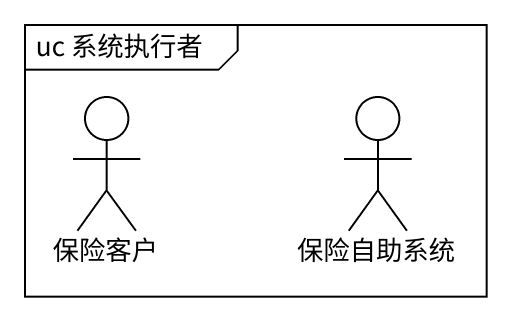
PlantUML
@startuml
mainframe uc 系统执行者
actor 保险客户
actor 保险自助系统
@enduml
